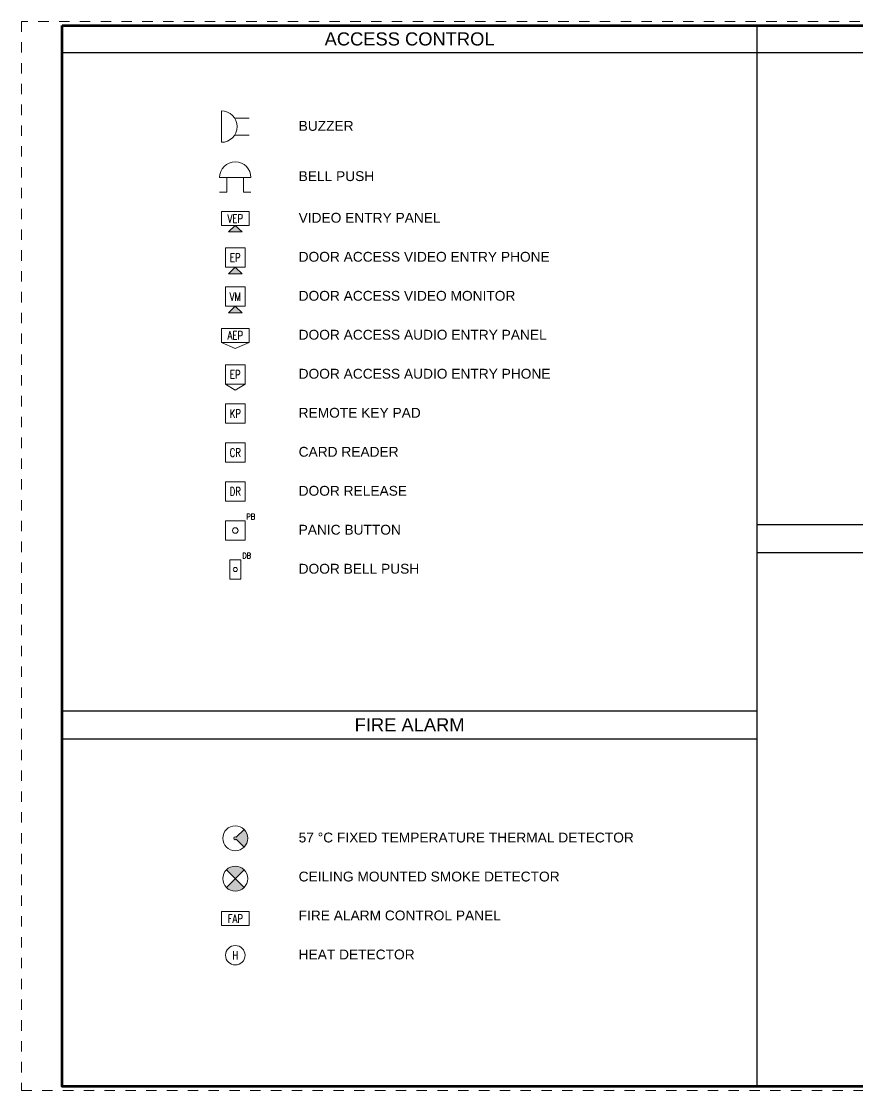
# Paper-space layout 'Symbols A3-3' of a CAD drawing. Header units: inches. Extents: x 0 to 16.1, y 0 to 10.3.
# Drawn here: x 0 to 8.03, y 0 to 10.28 of the extents above; entities that cross this region are included whole.
import ezdxf
from ezdxf.enums import TextEntityAlignment as Align

# ---------------------------------------------------------------- set-up
doc = ezdxf.new("R2010")
doc.units = ezdxf.units.IN
doc.linetypes.add('DASHDOT', pattern=[1, 0.5, -0.25, 0, -0.25])
for name, color, linetype, lineweight in [('E-ACCS', 152, 'Continuous', 5), ('F-FIRE', 6, 'Continuous', 9), ('F-FIRE-IDEN', 4, 'Continuous', 9), ('G-ANNO-TEXT', 3, 'Continuous', 15), ('G-ANNO-TEXT-BOLD', 1, 'Continuous', 15), ('G-ANNO-TTLB', 7, 'Continuous', 50), ('G-PAPR-MEDM', 6, 'Continuous', 30), ('G-PAPR-THCK', 4, 'Continuous', 100)]:
    doc.layers.add(name, color=color, linetype=linetype, lineweight=lineweight)
doc.layers.add('E-CTRL-IDEN', color=4, linetype='Continuous')
doc.layers.add('G-ANNO-REFR', color=253, linetype='DASHDOT', lineweight=5, plot=False)
doc.styles.add('Medium text', font='arial.ttf', dxfattribs={"height": 3.2})
doc.styles.add('NOTES', font='arial.ttf', dxfattribs={"height": 2})
doc.styles.add('NOTES_ROMANS', font='romans.shx', dxfattribs={"width": 0.75})
doc.styles.add('Small text', font='arial.ttf', dxfattribs={"height": 2.4})
doc.styles.add('SUB-TITLE', font='swisscb.ttf')
doc.styles.add('SUB-TITLE-2', font='swissc.ttf')
doc.styles.add('TITLE', font='swisscb.ttf')

# ---------------------------------------------------------------- blocks, each defined once
blk = doc.blocks.new('*U174')
at = {"layer": 'G-ANNO-REFR'}
blk.add_lwpolyline([(0, 0), (408, 0), (408, 261), (0, 261)], close=True, dxfattribs=at)
at = {"layer": 'G-PAPR-THCK'}
blk.add_lwpolyline([(10, 260), (403, 260), (403, 1), (10, 1)], close=True, dxfattribs=at)
at = {"layer": 'G-ANNO-TEXT'}
for tag, p, height, style in [('GENERAL_NOTES_001', (349.49, 254.98), 1.42, 'NOTES'), ('GENERAL_NOTES_002', (349.71, 252.58), 1.42, 'NOTES'), ('GENERAL_NOTES_003', (349.71, 250.19), 1.42, 'NOTES'), ('GENERAL_NOTES_004', (349.71, 247.8), 1.42, 'NOTES'), ('GENERAL_NOTES_005', (349.71, 245.4), 1.42, 'NOTES'), ('GENERAL_NOTES_006', (349.71, 243.01), 1.42, 'NOTES'), ('GENERAL_NOTES_007', (349.71, 240.64), 1.42, 'NOTES'), ('GENERAL_NOTES_008', (349.65, 238.25), 1.42, 'NOTES'), ('GENERAL_NOTES_009', (349.71, 235.85), 1.42, 'NOTES'), ('GENERAL_NOTES_010', (349.71, 233.46), 1.42, 'NOTES'), ('GENERAL_NOTES_011', (349.71, 231.07), 1.42, 'NOTES'), ('GENERAL_NOTES_012', (349.71, 228.67), 1.42, 'NOTES'), ('GENERAL_NOTES_013', (349.71, 226.28), 1.42, 'NOTES'), ('GENERAL_NOTES_014', (349.71, 223.89), 1.42, 'NOTES'), ('GENERAL_NOTES_015', (349.71, 221.49), 1.42, 'NOTES'), ('GENERAL_NOTES_016', (349.71, 219.1), 1.42, 'NOTES'), ('GENERAL_NOTES_017', (349.63, 216.7), 1.42, 'NOTES'), ('GENERAL_NOTES_018', (349.71, 214.31), 1.42, 'NOTES'), ('GENERAL_NOTES_019', (349.69, 211.92), 1.42, 'NOTES'), ('GENERAL_NOTES_020', (349.71, 209.52), 1.42, 'NOTES'), ('GENERAL_NOTES_021', (349.63, 207.13), 1.42, 'NOTES'), ('GENERAL_NOTES_023', (349.64, 202.34), 1.42, 'NOTES'), ('GENERAL_NOTES_022', (349.71, 204.74), 1.42, 'NOTES'), ('GENERAL_NOTES_024', (349.71, 199.95), 1.42, 'NOTES'), ('GENERAL_NOTES_025', (349.62, 197.56), 1.42, 'NOTES'), ('GENERAL_NOTES_026', (349.71, 195.16), 1.42, 'NOTES'), ('GENERAL_NOTES_027', (349.71, 192.77), 1.42, 'NOTES'), ('GENERAL_NOTES_028', (349.71, 190.38), 1.42, 'NOTES'), ('GENERAL_NOTES_029', (349.71, 187.98), 1.42, 'NOTES'), ('GENERAL_NOTES_030', (349.63, 185.59), 1.42, 'NOTES'), ('GENERAL_NOTES_031', (349.71, 183.19), 1.42, 'NOTES'), ('GENERAL_NOTES_032', (349.71, 180.8), 1.42, 'NOTES'), ('GENERAL_NOTES_033', (349.71, 178.41), 1.42, 'NOTES'), ('GENERAL_NOTES_034', (349.63, 176.01), 1.42, 'NOTES'), ('GENERAL_NOTES_035', (349.71, 173.62), 1.42, 'NOTES'), ('CLIENTNAME', (349.64, 78.78), 2.13, 'SUB-TITLE-2'), ('CLIENTADDRESS1', (349.64, 75.88), 1.42, 'SUB-TITLE-2'), ('CLIENTADDRESS2', (349.64, 73.48), 1.42, 'SUB-TITLE-2'), ('CLIENTPHONE', (349.64, 71.11), 1.42, 'SUB-TITLE-2'), ('DRAWING_NO', (362.5, 41.09), 2.84, 'SUB-TITLE-2')]:
    blk.add_attdef(tag, p, '', height=height, dxfattribs=dict(at, style=style))
at = {"layer": 'G-ANNO-TEXT', "style": 'SUB-TITLE-2'}
for tag, p in [('REV_NO4', (351.25, 107.5)), ('REV_DATE4', (357.51, 107.5)), ('DRAWN_BY4', (365.62, 107.5)), ('CHECKED_BY4', (374.69, 107.5)), ('REV_NO3', (351.25, 104.66)), ('REV_DATE3', (357.51, 104.66)), ('DRAWN_BY3', (365.62, 104.66)), ('CHECKED_BY3', (374.69, 104.66)), ('REV_NO2', (351.25, 101.81)), ('REV_DATE2', (357.51, 101.81)), ('DRAWN_BY2', (365.62, 101.81)), ('CHECKED_BY2', (374.69, 101.81)), ('REV_NO1', (351.25, 98.97)), ('REV_DATE1', (357.51, 98.97)), ('DRAWN_BY1', (365.62, 98.97)), ('CHECKED_BY1', (374.69, 98.97)), ('REV_NO0', (351.25, 96.13)), ('REV_DATE0', (357.51, 96.13)), ('DRAWN_BY0', (365.62, 96.13)), ('CHECKED_BY0', (374.69, 96.13))]:
    blk.add_attdef(tag, text='', height=1.14, dxfattribs=at).set_placement(p, align=Align.MIDDLE)
for tag, p in [('REV_DESCRIPTION4', (380.36, 107.5)), ('REV_DESCRIPTION3', (380.36, 104.66)), ('REV_DESCRIPTION2', (380.36, 101.81)), ('REV_DESCRIPTION1', (380.36, 98.97)), ('REV_DESCRIPTION0', (380.36, 96.13))]:
    blk.add_attdef(tag, text='', height=1.14, dxfattribs=at).set_placement(p, align=Align.MIDDLE_LEFT)
for tag, p in [('PROJECT_NAME1', (362.5, 69.02)), ('PROJECT_NAME2', (362.5, 66.18)), ('PROJECT_CODE', (362.5, 62.82)), ('RELEASE', (362.5, 59.67)), ('STAGE', (362.5, 56.47)), ('DRAWING_TITLE', (362.5, 53.27))]:
    blk.add_attdef(tag, text='', height=1.71, dxfattribs=at).set_placement(p, align=Align.TOP_LEFT)
at = {"layer": 'G-ANNO-TEXT'}
for tag, height, style, p in [('CURRENT_REV', 2.84, 'TITLE', (396.61, 41.09)), ('DRAWN_BY', 1.71, 'SUB-TITLE-2', (355.39, 34.75)), ('CHECKED_BY', 1.71, 'SUB-TITLE-2', (368.89, 34.75)), ('SCALE', 1.71, 'SUB-TITLE-2', (383.11, 34.75)), ('ISSUE_DATE', 1.71, 'SUB-TITLE-2', (396.61, 34.75))]:
    blk.add_attdef(tag, text='', height=height, dxfattribs=dict(at, style=style)).set_placement(p, align=Align.CENTER)
at = {"layer": 'G-ANNO-TEXT', "style": 'SUB-TITLE'}
blk.add_attdef('FILE_NAME', text='', height=1.14, rotation=90, dxfattribs=at).set_placement((403.71, 8.76), align=Align.TOP_LEFT)
blk = doc.blocks.new('Buzzer')
for p, q in [((0, 5.63), (0, -5.63)), ((4.76, 3), (10, 3)), ((4.76, -3), (10, -3))]:
    blk.add_line(p, q)
blk.add_arc((0, 0), 5.63, 270, 90)
blk = doc.blocks.new('Bell Push')
for p, q in [((-5.63, 5.24), (5.63, 5.24)), ((-3, 5.24), (-3, 0)), ((3, 5.24), (3, 0)), ((-3, 0), (-5.63, 0)), ((3, 0), (5.63, 0))]:
    blk.add_line(p, q)
blk.add_arc((0, 5.24), 5.63, 0, 180)
blk = doc.blocks.new('57 °C FIXED TEMPERATURE THERMAL DETECTOR')
h = blk.add_hatch(color=256)
h.dxf.hatch_style = 1
h.paths.add_polyline_path([(4.49, 0, 0.198912), (3.17, 3.17), (0.35, 0.35, 2.414214), (0.35, -0.35), (3.17, -3.17, 0.198912)])
at = {"lineweight": -2}
for p, q in [((0.35, 0.35), (3.17, 3.17)), ((0.35, -0.35), (3.17, -3.17))]:
    blk.add_line(p, q, dxfattribs=at)
blk.add_circle((0, 0), 4.49, dxfattribs=at)
blk.add_arc((0, 0), 0.5, 45, 315)
blk = doc.blocks.new('CEILING MOUNTED SMOKE DETECTOR')
h = blk.add_hatch(color=256)
h.dxf.hatch_style = 1
h.paths.add_polyline_path([(3.17, 3.17, 0.414214), (-3.17, 3.17), (0, 0)])
h.paths.add_polyline_path([(-3.17, -3.17, 0.414214), (3.17, -3.17), (0, 0)])
at = {"lineweight": -2}
for p, q in [((-3.17, -3.17), (3.17, 3.17)), ((-3.17, 3.17), (3.17, -3.17))]:
    blk.add_line(p, q, dxfattribs=at)
blk.add_circle((0, 0), 4.49, dxfattribs=at)
blk = doc.blocks.new('VIDEO ENTRY PANEL')
h = blk.add_hatch(color=256)
h.dxf.hatch_style = 1
h.paths.add_polyline_path([(-2.5, -7.33), (2.5, -7.33), (0, -5)])
for points in [[(-5, -5), (5, -5), (5, 0), (-5, 0)], [(-2.5, -7.33), (2.5, -7.33), (0, -5)]]:
    blk.add_lwpolyline(points, close=True)
at = {"layer": 'E-CTRL-IDEN', "insert": (0, -2.5), "char_height": 3, "width": 5.9229, "attachment_point": 5, "style": 'NOTES_ROMANS'}
blk.add_mtext('VEP', dxfattribs=at)
blk = doc.blocks.new('DOOR ACCESS VIDEO ENTRY PANEL')
h = blk.add_hatch(color=256)
h.dxf.hatch_style = 1
h.paths.add_polyline_path([(-2.5, -9.33), (2.5, -9.33), (0, -7)])
for points in [[(-3.5, -7), (3.5, -7), (3.5, 0), (-3.5, 0)], [(-2.5, -9.33), (2.5, -9.33), (0, -7)]]:
    blk.add_lwpolyline(points, close=True)
at = {"layer": 'E-CTRL-IDEN', "style": 'NOTES_ROMANS', "width": 0.75}
blk.add_text('EP', height=3, dxfattribs=at).set_placement((0, -3.5), align=Align.MIDDLE_CENTER)
blk = doc.blocks.new('DOOR ACCESS VIDEO MONITOR')
h = blk.add_hatch(color=256)
h.dxf.hatch_style = 1
h.paths.add_polyline_path([(-2.5, -9.33), (2.5, -9.33), (0, -7)])
for points in [[(-3.5, -7), (3.5, -7), (3.5, 0), (-3.5, 0)], [(-2.5, -9.33), (2.5, -9.33), (0, -7)]]:
    blk.add_lwpolyline(points, close=True)
at = {"layer": 'E-CTRL-IDEN', "style": 'NOTES_ROMANS', "width": 0.75}
blk.add_text('VM', height=3, dxfattribs=at).set_placement((0, -3.5), align=Align.MIDDLE_CENTER)
blk = doc.blocks.new('DOOR ACCESS AUDIO ENTRY PANEL')
for points in [[(-5, -5), (5, -5), (5, 0), (-5, 0)], [(5, -5), (-5, -5), (0, -7.16)]]:
    blk.add_lwpolyline(points, close=True)
at = {"layer": 'E-CTRL-IDEN', "insert": (0, -2.5), "char_height": 3, "width": 5.9229, "attachment_point": 5, "style": 'NOTES_ROMANS'}
blk.add_mtext('AEP', dxfattribs=at)
blk = doc.blocks.new('DOOR ACCESS AUDIO ENTRY PHONE')
blk.add_lwpolyline([(-3.5, -7), (3.5, -7), (3.5, 0), (-3.5, 0)], close=True)
blk.add_lwpolyline([(-3.5, -7), (0, -9.16), (3.5, -7)])
at = {"layer": 'E-CTRL-IDEN', "style": 'NOTES_ROMANS', "width": 0.75}
blk.add_text('EP', height=3, dxfattribs=at).set_placement((0, -3.5), align=Align.MIDDLE_CENTER)
blk = doc.blocks.new('REMOTE KEY PAD')
blk.add_lwpolyline([(-3.5, -3.5), (3.5, -3.5), (3.5, 3.5), (-3.5, 3.5)], close=True)
at = {"layer": 'E-CTRL-IDEN', "style": 'NOTES_ROMANS', "width": 0.75}
blk.add_text('KP', height=3, dxfattribs=at).set_placement((0, 0), align=Align.MIDDLE_CENTER)
blk = doc.blocks.new('CARD READER')
blk.add_lwpolyline([(-3.5, -3.5), (3.5, -3.5), (3.5, 3.5), (-3.5, 3.5)], close=True)
at = {"layer": 'E-CTRL-IDEN', "style": 'NOTES_ROMANS', "width": 0.75}
blk.add_text('CR', height=3, dxfattribs=at).set_placement((0, 0), align=Align.MIDDLE_CENTER)
blk = doc.blocks.new('DOOR RELEASE')
blk.add_lwpolyline([(-3.5, -3.5), (3.5, -3.5), (3.5, 3.5), (-3.5, 3.5)], close=True)
at = {"layer": 'E-CTRL-IDEN', "style": 'NOTES_ROMANS', "width": 0.75}
blk.add_text('DR', height=3, dxfattribs=at).set_placement((0, 0), align=Align.MIDDLE_CENTER)
blk = doc.blocks.new('PANIC BUTTON')
blk.add_lwpolyline([(-3.5, -3.5), (3.5, -3.5), (3.5, 3.5), (-3.5, 3.5)], close=True)
blk.add_circle((0, 0), 1)
at = {"layer": 'E-CTRL-IDEN', "style": 'NOTES_ROMANS', "width": 0.75}
blk.add_text('PB', height=2, dxfattribs=at).set_placement((4, 4))
blk = doc.blocks.new('DOOR BELL PUSH')
blk.add_lwpolyline([(-2, -3.5), (2, -3.5), (2, 3.5), (-2, 3.5)], close=True)
blk.add_circle((0, 0), 0.75)
at = {"layer": 'E-CTRL-IDEN', "style": 'NOTES_ROMANS', "width": 0.75}
blk.add_text('DB', height=2, dxfattribs=at).set_placement((2.5, 4))
blk = doc.blocks.new('HEAT DETECTOR')
blk.add_circle((0, 0), 3.5)
at = {"layer": 'F-FIRE-IDEN', "style": 'NOTES_ROMANS', "width": 0.75}
blk.add_text('H', height=3, dxfattribs=at).set_placement((0, 0), align=Align.MIDDLE_CENTER)
blk = doc.blocks.new('FIRE ALARM CONTROL PANEL')
for p, q in [((5, 2.5), (-5, 2.5)), ((-5, 2.5), (-5, -2.5)), ((5, -2.5), (5, 2.5)), ((-5, -2.5), (5, -2.5))]:
    blk.add_line(p, q)
at = {"layer": 'F-FIRE-IDEN', "style": 'NOTES_ROMANS', "width": 0.75}
blk.add_text('FAP', height=3, dxfattribs=at).set_placement((0, 0), align=Align.MIDDLE_CENTER)

psp = doc.layouts.new('Symbols A3-3')

# ---------------------------------------------------------------- linework, layer by layer
at = {"layer": 'G-PAPR-MEDM'}
for p, q in [((7.072, 10.244), (7.072, 0.039)), ((0.394, 9.976), (13.751, 9.976)), ((7.072, 5.44), (13.751, 5.44)), ((7.072, 5.173), (13.751, 5.173)), ((0.394, 3.65), (7.072, 3.65)), ((0.394, 3.382), (7.072, 3.382))]:
    psp.add_line(p, q, dxfattribs=at)

# ---------------------------------------------------------------- block references
at = {"layer": 'E-ACCS', "xscale": 0.0267705442648153, "yscale": 0.0267705442648153, "zscale": 0.0267705442648153}
for name, p in [('Buzzer', (1.923, 9.264)), ('Bell Push', (2.057, 8.635)), ('VIDEO ENTRY PANEL', (2.057, 8.448)), ('DOOR ACCESS VIDEO ENTRY PANEL', (2.057, 8.1)), ('DOOR ACCESS VIDEO MONITOR', (2.057, 7.725)), ('DOOR ACCESS AUDIO ENTRY PANEL', (2.057, 7.324)), ('DOOR ACCESS AUDIO ENTRY PHONE', (2.057, 6.976)), ('REMOTE KEY PAD', (2.057, 6.507)), ('CARD READER', (2.057, 6.132)), ('DOOR RELEASE', (2.057, 5.758)), ('PANIC BUTTON', (2.057, 5.383)), ('DOOR BELL PUSH', (2.057, 5.008))]:
    psp.add_blockref(name, p, dxfattribs=at)
at = {"layer": 'F-FIRE', "xscale": 0.0267705442648153, "yscale": 0.0267705442648153, "zscale": 0.0267705442648153}
for name, p in [('57 °C FIXED TEMPERATURE THERMAL DETECTOR', (2.057, 2.425)), ('CEILING MOUNTED SMOKE DETECTOR', (2.057, 2.037)), ('FIRE ALARM CONTROL PANEL', (2.057, 1.653)), ('HEAT DETECTOR', (2.057, 1.301))]:
    psp.add_blockref(name, p, dxfattribs=at)
at = {"layer": 'G-ANNO-TTLB', "xscale": 0.03937007874015748, "yscale": 0.03937007874015748, "zscale": 0.03937007874015748}
psp.add_blockref('*U174', (0, 0), dxfattribs=at)

# ---------------------------------------------------------------- texts
at = {"layer": 'G-ANNO-TEXT', "style": 'Small text'}
for s, height, p in [('BUZZER', 0.0946, (2.666, 9.224)), ('BELL PUSH', 0.0946, (2.666, 8.741)), ('VIDEO ENTRY PANEL', 0.09456, (2.666, 8.341)), ('DOOR ACCESS VIDEO ENTRY PHONE', 0.09456, (2.666, 7.966)), ('DOOR ACCESS VIDEO MONITOR', 0.09456, (2.666, 7.591)), ('DOOR ACCESS AUDIO ENTRY PANEL', 0.09456, (2.666, 7.217)), ('DOOR ACCESS AUDIO ENTRY PHONE', 0.09456, (2.666, 6.842)), ('REMOTE KEY PAD', 0.09456, (2.666, 6.467)), ('CARD READER', 0.09456, (2.666, 6.092)), ('DOOR RELEASE', 0.09456, (2.666, 5.717)), ('PANIC BUTTON', 0.09456, (2.666, 5.343)), ('DOOR BELL PUSH', 0.09456, (2.666, 4.968)), ('57 °C FIXED TEMPERATURE THERMAL DETECTOR', 0.09456, (2.666, 2.385)), ('CEILING MOUNTED SMOKE DETECTOR', 0.09456, (2.666, 2.01)), ('FIRE ALARM CONTROL PANEL', 0.09456, (2.666, 1.636)), ('HEAT DETECTOR', 0.09456, (2.666, 1.261))]:
    psp.add_text(s, height=height, dxfattribs=at).set_placement(p)
at = {"layer": 'G-ANNO-TEXT-BOLD', "style": 'Medium text'}
for s, height, p in [('ACCESS CONTROL', 0.12608, (3.733, 10.107)), ('FIRE ALARM', 0.1261, (3.733, 3.516))]:
    psp.add_text(s, height=height, dxfattribs=at).set_placement(p, align=Align.MIDDLE_CENTER)

doc.saveas('drawing.dxf')
